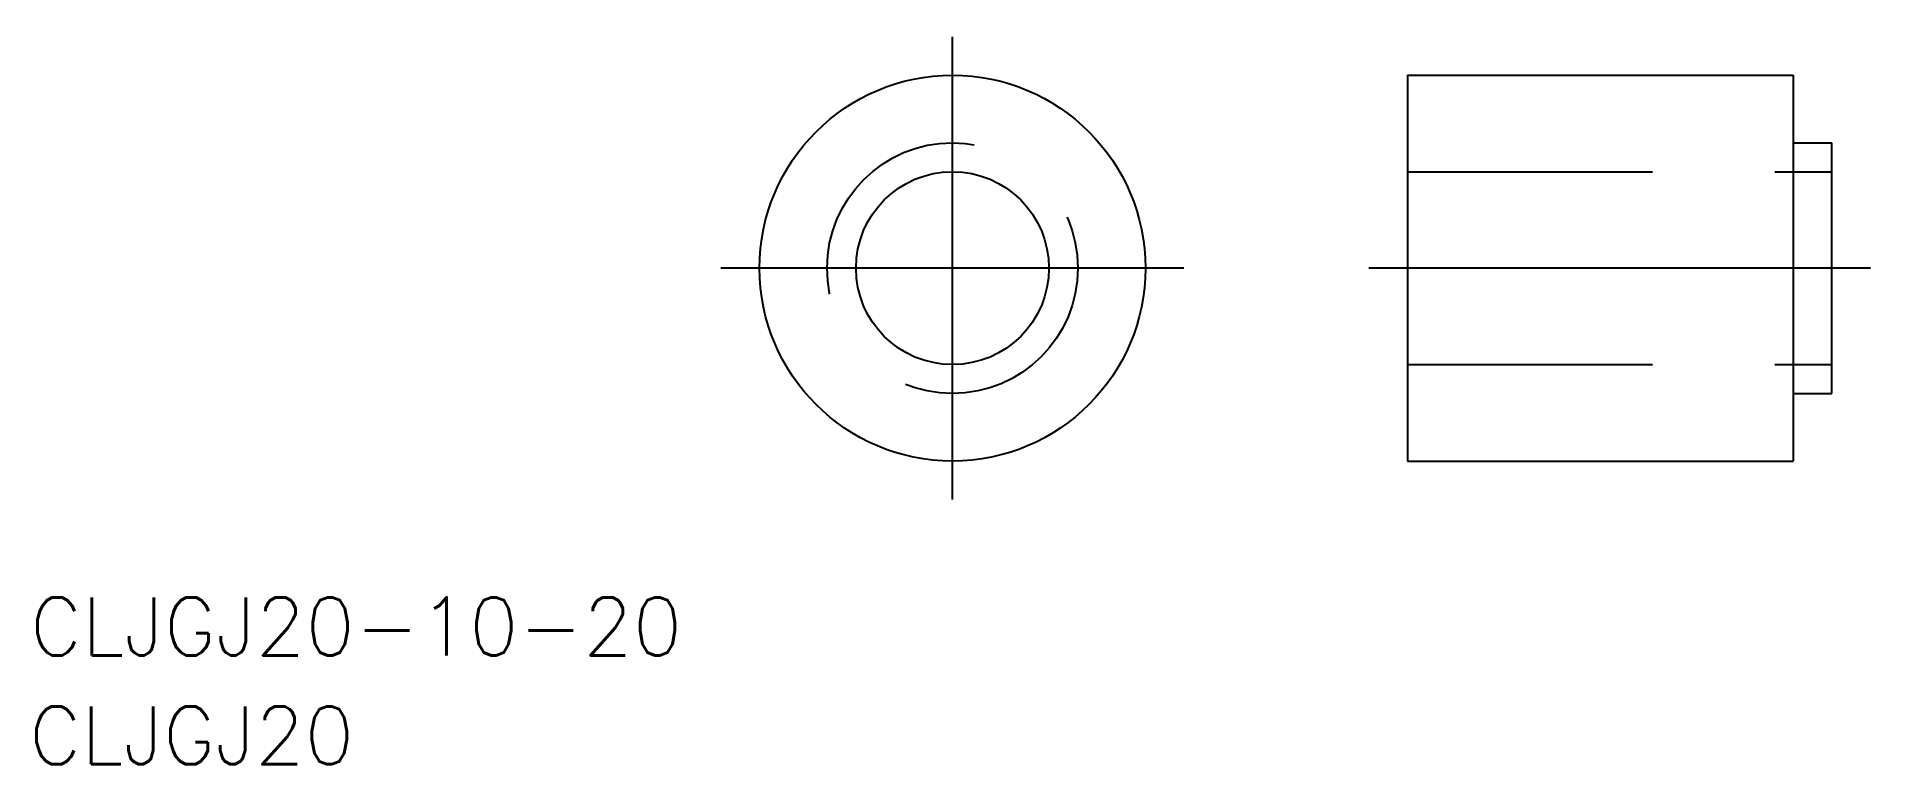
# Model space of a CAD drawing. Extents: x -47.5 to 47.6, y -25.7 to 12.
import ezdxf

# ---------------------------------------------------------------- set-up
doc = ezdxf.new("R2010")
doc.units = 0
doc.linetypes.add('CENTER', pattern=[50.8, 31.75, -6.35, 6.35, -6.35])
doc.linetypes.add('DASHED', pattern=[19.05, 12.7, -6.35])
doc.layers.get('0').update_dxf_attribs({"linetype": 'CONTINUOUS'})
doc.layers.add('CENTER', color=1, linetype='CENTER')
doc.styles.get("Standard").update_dxf_attribs({"font": 'txt.shx', "height": 3, "bigfont": 'bigfont.shx'})

msp = doc.modelspace()

# ---------------------------------------------------------------- linework, layer by layer
at = {"color": 7, "linetype": 'CONTINUOUS'}
for p, q in [((23.579, 10), (43.579, 10)), ((23.579, 10), (23.579, -10)), ((43.579, 10), (43.579, -10)), ((43.579, 6.5), (45.579, 6.5)), ((45.579, -6.5), (45.579, 6.5)), ((43.579, -6.5), (45.579, -6.5)), ((23.579, -10), (43.579, -10))]:
    msp.add_line(p, q, dxfattribs=at)
at = {"color": 3, "linetype": 'DASHED'}
for p, q in [((23.579, 5), (45.579, 5)), ((23.579, -5), (45.579, -5))]:
    msp.add_line(p, q, dxfattribs=at)
at = {"color": 7, "linetype": 'CONTINUOUS'}
for radius in [10, 5]:
    msp.add_circle((0, 0), radius, dxfattribs=at)
at = {"color": 3, "linetype": 'DASHED'}
msp.add_circle((0, 0), 6.5, dxfattribs=at)
at = {"layer": 'CENTER', "color": 1, "linetype": 'CENTER'}
for p, q in [((0, -12), (0, 12)), ((12, 0), (-12, 0)), ((47.579, 0), (21.579, 0))]:
    msp.add_line(p, q, dxfattribs=at)

# ---------------------------------------------------------------- texts
at = {"color": 7, "linetype": 'CONTINUOUS'}
for s, p in [('CLJGJ20-10-20', (-47.82, -20.072)), ('CLJGJ20', (-47.858, -25.722))]:
    msp.add_text(s, height=3, dxfattribs=at).set_placement(p)

doc.saveas('drawing.dxf')
